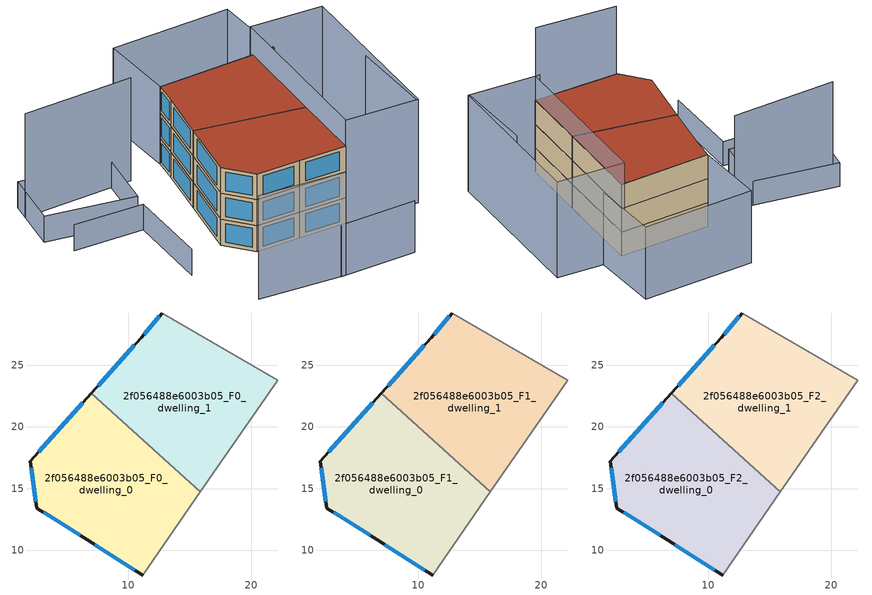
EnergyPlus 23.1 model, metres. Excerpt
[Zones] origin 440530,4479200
2f056488e6003b05_F0_dwelling_0
 floor ground (EU_floor_Construction): 15.89,14.74 11.18,7.98 6.69,10.84 2.6,13.42 2.05,17.21 7.01,22.72 z0
 wall outside (EU_wall_Construction): 7.01,22.72 2.05,17.21 2.6,13.42 6.69,10.84 11.18,7.98 z0:3
 wall adiabatic (EU_wall_Construction): 11.18,7.98 15.89,14.74 z0:3
 wall to 2f056488e6003b05_F0_dwelling_1 (EU_wall_Construction): 15.89,14.74 7,22.72 z0:3
 window (EU_Window_Construction): 7.32,10.45 10.56,8.37 / 3.17,13.06 6.13,11.2 / 2.12,16.68 2.52,13.94 / 6.32,21.95 2.73,17.97 z0.42:2.58
2f056488e6003b05_F0_dwelling_1
 floor ground (EU_floor_Construction): 22.18,23.78 15.89,14.74 7.01,22.72 11.08,27.25 12.78,29.26 z0
 wall outside (EU_wall_Construction): 12.78,29.26 11.08,27.25 7.01,22.72 z0:3
 wall adiabatic (EU_wall_Construction): 15.89,14.74 22.18,23.78 12.78,29.26 z0:3
 window (EU_Window_Construction): 10.51,26.62 7.57,23.35 / 12.55,28.98 11.32,27.53 z0.42:2.58
2f056488e6003b05_F1_dwelling_0
 floor to 2f056488e6003b05_F0_dwelling_0 (EU_floor_Construction): 15.89,14.74 11.18,7.98 6.69,10.84 2.6,13.42 2.05,17.21 7,22.72 z3
 wall outside (EU_wall_Construction): 7.01,22.72 2.05,17.21 2.6,13.42 6.69,10.84 11.18,7.98 z3:6
 wall adiabatic (EU_wall_Construction): 11.18,7.98 15.89,14.74 z3:6
 wall to 2f056488e6003b05_F1_dwelling_1 (EU_wall_Construction): 15.89,14.74 7,22.72 z3:6
 window (EU_Window_Construction): 7.32,10.45 10.56,8.37 / 3.17,13.06 6.13,11.2 / 2.12,16.68 2.52,13.94 / 6.32,21.95 2.73,17.97 z3.42:5.58
2f056488e6003b05_F1_dwelling_1
 floor to 2f056488e6003b05_F0_dwelling_1 (EU_floor_Construction): 22.18,23.78 15.89,14.74 7,22.72 11.08,27.25 12.78,29.26 z3
 wall outside (EU_wall_Construction): 12.78,29.26 11.08,27.25 7.01,22.72 z3:6
 wall adiabatic (EU_wall_Construction): 15.89,14.74 22.18,23.78 12.78,29.26 z3:6
 window (EU_Window_Construction): 10.51,26.62 7.57,23.35 / 12.55,28.98 11.32,27.53 z3.42:5.58
2f056488e6003b05_F2_dwelling_0
 floor to 2f056488e6003b05_F1_dwelling_0 (EU_floor_Construction): 15.89,14.74 11.18,7.98 6.69,10.84 2.6,13.42 2.05,17.21 7,22.72 z6
 wall outside (EU_wall_Construction): 7.01,22.72 2.05,17.21 2.6,13.42 6.69,10.84 11.18,7.98 z6:9
 wall adiabatic (EU_wall_Construction): 11.18,7.98 15.89,14.74 z6:9
 wall to 2f056488e6003b05_F2_dwelling_1 (EU_wall_Construction): 15.89,14.74 7,22.72 z6:9
 window (EU_Window_Construction): 7.32,10.45 10.56,8.37 / 3.17,13.06 6.13,11.2 / 2.12,16.68 2.52,13.94 / 6.32,21.95 2.73,17.97 z6.42:8.58
 roof outside (EU_roof_Construction): 11.18,7.98 15.89,14.74 7.01,22.72 2.05,17.21 2.6,13.42 6.69,10.84 z9
2f056488e6003b05_F2_dwelling_1
 floor to 2f056488e6003b05_F1_dwelling_1 (EU_floor_Construction): 22.18,23.78 15.89,14.74 7,22.72 11.08,27.25 12.78,29.26 z6
 wall outside (EU_wall_Construction): 12.78,29.26 11.08,27.25 7.01,22.72 z6:9
 wall adiabatic (EU_wall_Construction): 15.89,14.74 22.18,23.78 12.78,29.26 z6:9
 window (EU_Window_Construction): 10.51,26.62 7.57,23.35 / 12.55,28.98 11.32,27.53 z6.42:8.58
 roof outside (EU_roof_Construction): 15.89,14.74 22.18,23.78 12.78,29.26 11.08,27.25 7.01,22.72 z9
shading: 2.14,3.96 9.41,-0.53 z0:6; -5.23,9.35 2.54,3.67 / 17.8,3.57 22.77,11.58 / 8.71,30.47 -1.98,36.76 / 11.18,7.98 22.47,24.19 / 22.47,24.19 29.11,19.57 / 29.11,19.57 17.83,3.35 / 17.83,3.35 11.18,7.98 z0:12; -5.38,29.62 1.14,25.29 / 1.14,25.29 -4.2,17.24 / 6.75,31.62 2.2,26.44 / 2.2,26.44 -5.27,32.99 / -5.27,32.99 -0.72,38.18 / -0.72,38.18 6.75,31.62 z0:3; 24.35,22.49 12.78,29.26 / 12.78,29.26 17.1,36.64 / 17.1,36.64 28.67,29.86 / 28.67,29.86 24.35,22.49 z0:9
[Building]
EU S2 Campaign: North Axis=0; Terrain=City; Solar Distribution=FullExterior
[Site:Location]
Madrid: Latitude=40.5; Longitude=-3.5; Time Zone=1; Elevation=609
[SizingPeriod:WeatherFileDays]
AnnualSizingPeriod: Begin Month=1; Begin Day of Month=1; End Month=12; End Day of Month=31; Day of Week for Start Day=Monday; Use Weather File Daylight Saving Period=No; Use Weather File Rain and Snow Indicators=No
[MATERIAL]
EU_InternalMass_Material: Roughness=MediumRough; Thickness=0.1; Conductivity=1; Density=1800; Specific Heat=900; Thermal Absorptance=0.9; Solar Absorptance=0.7; Visible Absorptance=0.7
[MATERIAL:NOMASS] Roughness=MediumRough; Thermal Absorptance=0.9; Solar Absorptance=0.7; Visible Absorptance=0.7
Name | Thermal Resistance
EU_wall_NoMass | 1.60022
EU_roof_NoMass | 1.57597
EU_floor_NoMass | 0.470652
[WINDOWMATERIAL:SIMPLEGLAZINGSYSTEM]
EU_Window_SimpleGlazing: UFactor=3.28802; Solar Heat Gain Coefficient=0.85; Visible Transmittance=0.85
[CONSTRUCTION]
EU_wall_Construction: EU_wall_NoMass
EU_roof_Construction: EU_roof_NoMass
EU_floor_Construction: EU_floor_NoMass
EU_InternalMass_Construction: EU_InternalMass_Material
EU_Window_Construction: EU_Window_SimpleGlazing
[ZONE] Type=1; Multiplier=1; Ceiling Height=autocalculate; Floor Area=autocalculate; Part of Total Floor Area=Yes
Name | Volume
2f056488e6003b05_F0_dwelling_0 | 334.578
2f056488e6003b05_F1_dwelling_0; 2f056488e6003b05_F2_dwelling_0 | 334.579
2f056488e6003b05_F0_dwelling_1; 2f056488e6003b05_F1_dwelling_1; 2f056488e6003b05_F2_dwelling_1 | 334.577
[INTERNALMASS] Construction=EU_InternalMass_Construction; Surface Area=111.526
Name | Zone or ZoneList
2f056488e6003b05_F0_dwelling_0_EU_InternalMass | 2f056488e6003b05_F0_dwelling_0
2f056488e6003b05_F0_dwelling_1_EU_InternalMass | 2f056488e6003b05_F0_dwelling_1
2f056488e6003b05_F1_dwelling_0_EU_InternalMass | 2f056488e6003b05_F1_dwelling_0
2f056488e6003b05_F1_dwelling_1_EU_InternalMass | 2f056488e6003b05_F1_dwelling_1
2f056488e6003b05_F2_dwelling_0_EU_InternalMass | 2f056488e6003b05_F2_dwelling_0
2f056488e6003b05_F2_dwelling_1_EU_InternalMass | 2f056488e6003b05_F2_dwelling_1
[OTHEREQUIPMENT] Fuel Type=Electricity; Design Level Calculation Method=Watts/Area; Power per Zone Floor Area=1; Fraction Latent=0; Fraction Radiant=0; Fraction Lost=0; Carbon Dioxide Generation Rate=0; EndUse Subcategory=EU_Step8_InternalGains
Name | Zone or ZoneList or Space or SpaceList | Schedule
EU_Step8_InternalGain_2f056488e6003b05_F0_dwelling_0_f000 | 2f056488e6003b05_F0_dwelling_0 | EU_Step8_GainSchedule_2f056488e6003b05_F0_dwelling_0_f000
EU_Step8_InternalGain_2f056488e6003b05_F0_dwelling_1_f000 | 2f056488e6003b05_F0_dwelling_1 | EU_Step8_GainSchedule_2f056488e6003b05_F0_dwelling_1_f000
EU_Step8_InternalGain_2f056488e6003b05_F1_dwelling_0_f000 | 2f056488e6003b05_F1_dwelling_0 | EU_Step8_GainSchedule_2f056488e6003b05_F1_dwelling_0_f000
EU_Step8_InternalGain_2f056488e6003b05_F1_dwelling_1_f000 | 2f056488e6003b05_F1_dwelling_1 | EU_Step8_GainSchedule_2f056488e6003b05_F1_dwelling_1_f000
EU_Step8_InternalGain_2f056488e6003b05_F2_dwelling_0_f000 | 2f056488e6003b05_F2_dwelling_0 | EU_Step8_GainSchedule_2f056488e6003b05_F2_dwelling_0_f000
EU_Step8_InternalGain_2f056488e6003b05_F2_dwelling_1_f000 | 2f056488e6003b05_F2_dwelling_1 | EU_Step8_GainSchedule_2f056488e6003b05_F2_dwelling_1_f000
[ZONEVENTILATION:DESIGNFLOWRATE] Schedule=EU_AlwaysOn; Design Flow Rate Calculation Method=AirChanges/Hour; Air Changes per Hour=0.480704; Ventilation Type=Natural; Fan Pressure Rise=0; Fan Total Efficiency=1; Constant Term Coefficient=1; Temperature Term Coefficient=0; Velocity Term Coefficient=0; Velocity Squared Term Coefficient=0; Minimum Indoor Temperature=-100; Maximum Indoor Temperature=100; Delta Temperature=-100; Minimum Outdoor Temperature=-100; Maximum Outdoor Temperature=100; Maximum Wind Speed=40
Name | Zone or ZoneList or Space or SpaceList
EU_ConstantAir_2f056488e6003b05_F0_dwelling_0 | 2f056488e6003b05_F0_dwelling_0
EU_ConstantAir_2f056488e6003b05_F0_dwelling_1 | 2f056488e6003b05_F0_dwelling_1
EU_ConstantAir_2f056488e6003b05_F1_dwelling_0 | 2f056488e6003b05_F1_dwelling_0
EU_ConstantAir_2f056488e6003b05_F1_dwelling_1 | 2f056488e6003b05_F1_dwelling_1
EU_ConstantAir_2f056488e6003b05_F2_dwelling_0 | 2f056488e6003b05_F2_dwelling_0
EU_ConstantAir_2f056488e6003b05_F2_dwelling_1 | 2f056488e6003b05_F2_dwelling_1
[HVACTEMPLATE:THERMOSTAT] Constant Heating Setpoint=20; Constant Cooling Setpoint=50
EU_HeatOnly_2f056488e6003b05_F0_dwelling_0; EU_HeatOnly_2f056488e6003b05_F0_dwelling_1; EU_HeatOnly_2f056488e6003b05_F1_dwelling_0; EU_HeatOnly_2f056488e6003b05_F1_dwelling_1; EU_HeatOnly_2f056488e6003b05_F2_dwelling_0; EU_HeatOnly_2f056488e6003b05_F2_dwelling_1
[HVACTEMPLATE:ZONE:IDEALLOADSAIRSYSTEM] System Availability Schedule=EU_AlwaysOn; Maximum Heating Supply Air Temperature=50; Minimum Cooling Supply Air Temperature=13; Maximum Heating Supply Air Humidity Ratio=0.0156; Minimum Cooling Supply Air Humidity Ratio=0.0077; Heating Limit=NoLimit; Cooling Limit=NoLimit; Heating Availability Schedule=EU_AlwaysOn; Cooling Availability Schedule=EU_CoolingOff; Dehumidification Control Type=ConstantSensibleHeatRatio; Cooling Sensible Heat Ratio=0.7; Dehumidification Setpoint=60; Humidification Control Type=None; Humidification Setpoint=30; Outdoor Air Method=None; Outdoor Air Flow Rate per Person=0.00944; Outdoor Air Flow Rate per Zone Floor Area=0; Outdoor Air Flow Rate per Zone=0; Demand Controlled Ventilation Type=None; Outdoor Air Economizer Type=NoEconomizer; Heat Recovery Type=None; Sensible Heat Recovery Effectiveness=0.7; Latent Heat Recovery Effectiveness=0.65
Name | Template Thermostat
2f056488e6003b05_F0_dwelling_0 | EU_HeatOnly_2f056488e6003b05_F0_dwelling_0
2f056488e6003b05_F0_dwelling_1 | EU_HeatOnly_2f056488e6003b05_F0_dwelling_1
2f056488e6003b05_F1_dwelling_0 | EU_HeatOnly_2f056488e6003b05_F1_dwelling_0
2f056488e6003b05_F1_dwelling_1 | EU_HeatOnly_2f056488e6003b05_F1_dwelling_1
2f056488e6003b05_F2_dwelling_0 | EU_HeatOnly_2f056488e6003b05_F2_dwelling_0
2f056488e6003b05_F2_dwelling_1 | EU_HeatOnly_2f056488e6003b05_F2_dwelling_1
[SIZING:ZONE] Zone Cooling Design Supply Air Temperature Input Method=SupplyAirTemperature; Zone Cooling Design Supply Air Temperature=13; Zone Heating Design Supply Air Temperature Input Method=SupplyAirTemperature; Zone Heating Design Supply Air Temperature=50; Zone Cooling Design Supply Air Humidity Ratio=0.008; Zone Heating Design Supply Air Humidity Ratio=0.008; Cooling Design Air Flow Method=DesignDay; Cooling Design Air Flow Rate=0; Cooling Minimum Air Flow per Zone Floor Area=0.000762; Cooling Minimum Air Flow=0; Cooling Minimum Air Flow Fraction=0.2; Heating Design Air Flow Method=DesignDay; Heating Design Air Flow Rate=0; Heating Maximum Air Flow per Zone Floor Area=0.002032; Heating Maximum Air Flow=0.141576; Heating Maximum Air Flow Fraction=0.3; Account for Dedicated Outdoor Air System=No; Dedicated Outdoor Air System Control Strategy=NeutralSupplyAir; Dedicated Outdoor Air Low Setpoint Temperature for Design=autosize; Dedicated Outdoor Air High Setpoint Temperature for Design=autosize; Zone Load Sizing Method=Sensible Load Only No Latent Load; Zone Latent Cooling Design Supply Air Humidity Ratio Input Method=HumidityRatioDifference; Zone Cooling Design Supply Air Humidity Ratio Difference=0.005; Zone Latent Heating Design Supply Air Humidity Ratio Input Method=HumidityRatioDifference; Zone Humidification Design Supply Air Humidity Ratio Difference=0.005
2f056488e6003b05_F0_dwelling_0; 2f056488e6003b05_F0_dwelling_1; 2f056488e6003b05_F1_dwelling_0; 2f056488e6003b05_F1_dwelling_1; 2f056488e6003b05_F2_dwelling_0; 2f056488e6003b05_F2_dwelling_1
[SCHEDULE:CONSTANT]
Name | Hourly Value
EU_AlwaysOn | 1
EU_CoolingOff | 0
[SCHEDULE:FILE] Column Number=1; Rows to Skip at Top=0; Number of Hours of Data=8760; Column Separator=Comma; Interpolate to Timestep=No; Minutes per Item=60; Adjust Schedule for Daylight Savings=Yes
Name | File
EU_Step8_GainSchedule_2f056488e6003b05_F0_dwelling_0_f000 | ../../schedules/2f056488e6003b05/2f056488e6003b05_F0_dwelling_0_f000_gain.csv
EU_Step8_GainSchedule_2f056488e6003b05_F0_dwelling_1_f000 | ../../schedules/2f056488e6003b05/2f056488e6003b05_F0_dwelling_1_f000_gain.csv
EU_Step8_GainSchedule_2f056488e6003b05_F1_dwelling_0_f000 | ../../schedules/2f056488e6003b05/2f056488e6003b05_F1_dwelling_0_f000_gain.csv
EU_Step8_GainSchedule_2f056488e6003b05_F1_dwelling_1_f000 | ../../schedules/2f056488e6003b05/2f056488e6003b05_F1_dwelling_1_f000_gain.csv
EU_Step8_GainSchedule_2f056488e6003b05_F2_dwelling_0_f000 | ../../schedules/2f056488e6003b05/2f056488e6003b05_F2_dwelling_0_f000_gain.csv
EU_Step8_GainSchedule_2f056488e6003b05_F2_dwelling_1_f000 | ../../schedules/2f056488e6003b05/2f056488e6003b05_F2_dwelling_1_f000_gain.csv
